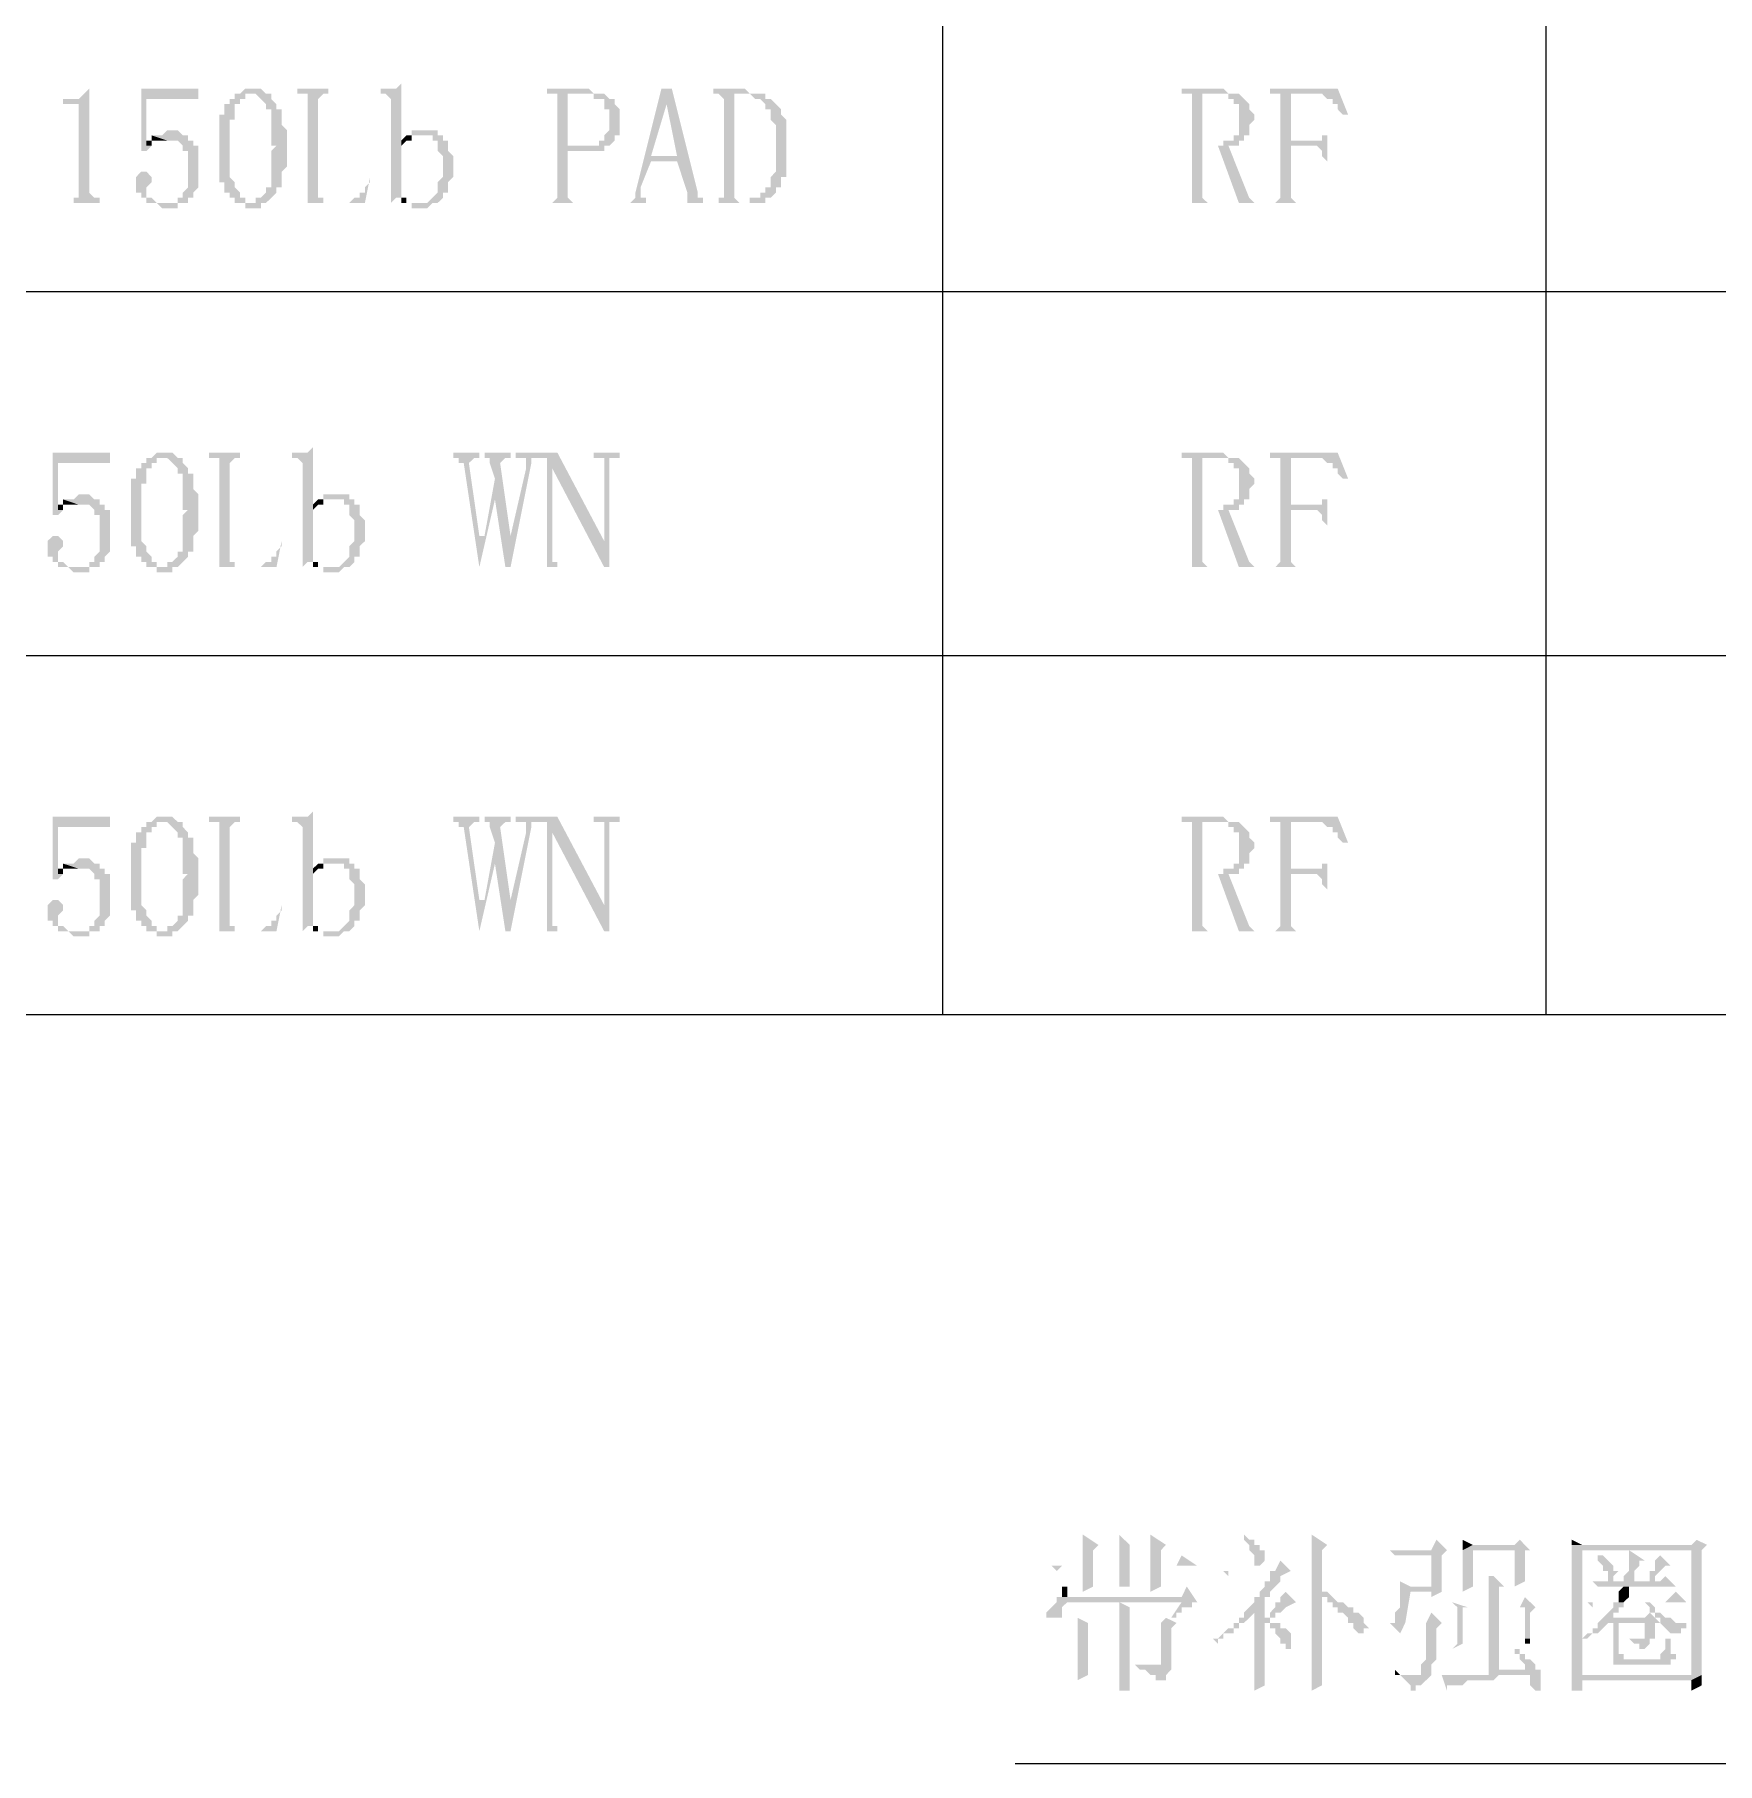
# Model space of a CAD drawing. Extents: x 51 to 246, y 3 to 417.
# Drawn here: x 201.49 to 215.18, y 244.22 to 258.29 of the extents above; entities that cross this region are included whole.
import ezdxf

# ---------------------------------------------------------------- set-up
doc = ezdxf.new("R2010")
doc.units = 0
doc.header["$MEASUREMENT"] = 0
doc.layers.add('_____1', color=160, linetype='Continuous')

msp = doc.modelspace()

# ---------------------------------------------------------------- hatches: boundary and pattern name
at = {"layer": '_____1'}
for points in [[(201.93, 257.852), (201.888, 257.81), (201.845, 257.767), (201.718, 257.767), (201.718, 257.725), (201.845, 257.725), (201.845, 256.963), (201.803, 256.963), (201.803, 256.921), (201.718, 256.921), (202.099, 256.921), (202.015, 256.921), (202.015, 256.963), (201.972, 256.963), (201.93, 257.005)], [(202.819, 257.852), (202.353, 257.852), (202.353, 257.344), (202.396, 257.344), (202.438, 257.386), (202.396, 257.386), (202.396, 257.767), (202.819, 257.767)], [(203.115, 257.81), (203.115, 257.767), (203.073, 257.767), (203.073, 257.725), (203.031, 257.725), (203.031, 257.64), (202.988, 257.64), (202.988, 257.09), (203.031, 257.09), (203.031, 257.005), (203.073, 257.005), (203.073, 256.963), (203.115, 256.963), (203.115, 256.921), (203.2, 256.921), (203.2, 256.878), (203.327, 256.878), (203.327, 256.921), (203.369, 256.921), (203.2, 256.921), (203.2, 256.963), (203.158, 256.963), (203.158, 257.005), (203.115, 257.048), (203.115, 257.09), (203.073, 257.132), (203.073, 257.598), (203.115, 257.598), (203.115, 257.725), (203.158, 257.725), (203.158, 257.767), (203.2, 257.767), (203.2, 257.81), (203.242, 257.81)], [(203.242, 257.852), (203.2, 257.852), (203.158, 257.81), (203.115, 257.81), (203.285, 257.81), (203.327, 257.767), (203.369, 257.725), (203.369, 257.683), (203.412, 257.683), (203.412, 257.386), (203.454, 257.386), (203.412, 257.344), (203.412, 257.048), (203.369, 257.048), (203.369, 257.005), (203.327, 256.963), (203.285, 256.963), (203.285, 256.921), (203.242, 256.921), (203.369, 256.921), (203.454, 257.005), (203.454, 257.048), (203.496, 257.048), (203.496, 257.175), (203.539, 257.217), (203.539, 257.513), (203.496, 257.556), (203.496, 257.683), (203.454, 257.683), (203.454, 257.725), (203.412, 257.767), (203.412, 257.81), (203.369, 257.81), (203.327, 257.852), (203.285, 257.852)], [(203.877, 257.852), (203.623, 257.852), (203.623, 257.81), (203.708, 257.81), (203.708, 256.921), (203.666, 256.921), (203.835, 256.921), (203.835, 256.963), (203.793, 256.963), (203.793, 257.767), (203.835, 257.81), (203.877, 257.81)], [(204.47, 257.894), (204.428, 257.852), (204.301, 257.852), (204.301, 257.81), (204.343, 257.81), (204.385, 257.767), (204.385, 256.921), (204.428, 256.963), (204.512, 256.963), (204.47, 256.963), (204.47, 257.386)], [(205.698, 257.81), (205.74, 257.81), (205.74, 256.963), (205.698, 256.921), (205.655, 256.921), (205.909, 256.921), (205.867, 256.921), (205.825, 256.963), (205.825, 257.344), (206.121, 257.344), (205.825, 257.386), (205.825, 257.81), (205.952, 257.81)], [(206.587, 257.852), (206.375, 257.005), (206.375, 256.963), (206.333, 256.921), (206.29, 256.921), (206.502, 256.921), (206.46, 256.921), (206.46, 256.963), (206.417, 256.963), (206.417, 257.048), (206.502, 257.259), (206.714, 257.259), (206.502, 257.302), (206.629, 257.725)], [(206.671, 257.852), (206.587, 257.852), (206.629, 257.725), (206.714, 257.302), (206.502, 257.302), (206.714, 257.259), (206.798, 257.005), (206.798, 256.921), (206.714, 256.921), (206.968, 256.921), (206.925, 256.921), (206.925, 256.963), (206.883, 256.963), (206.883, 257.005)], [(207.052, 257.81), (207.095, 257.767), (207.095, 256.963), (207.052, 256.963), (207.052, 256.921), (207.222, 256.921), (207.179, 256.963), (207.179, 257.81), (207.264, 257.81)], [(211.116, 257.852), (210.82, 257.852), (210.82, 257.81), (211.201, 257.81), (211.201, 257.767), (211.243, 257.767), (211.243, 257.725), (211.286, 257.725), (211.286, 257.471), (211.243, 257.471), (211.243, 257.429), (211.159, 257.429), (211.159, 257.386), (210.989, 257.386), (211.286, 257.386), (211.286, 257.429), (211.328, 257.429), (211.328, 257.471), (211.37, 257.471), (211.37, 257.556), (211.413, 257.598), (211.413, 257.64), (211.37, 257.683), (211.37, 257.725), (211.328, 257.767), (211.286, 257.81), (211.201, 257.81), (211.159, 257.852)], [(210.862, 257.81), (210.905, 257.81), (210.905, 256.921), (210.82, 256.921), (211.074, 256.921), (211.032, 256.921), (210.989, 256.963), (210.989, 257.386), (211.286, 257.386), (210.989, 257.386), (210.989, 257.81), (211.116, 257.81)], [(212.09, 257.852), (211.54, 257.852), (211.54, 257.81), (211.963, 257.81), (212.005, 257.767), (212.048, 257.767), (212.048, 257.725), (212.09, 257.725), (212.09, 257.683), (212.132, 257.64), (212.175, 257.64)], [(211.582, 257.81), (211.624, 257.81), (211.624, 256.963), (211.582, 256.921), (211.54, 256.921), (211.794, 256.921), (211.751, 256.921), (211.709, 256.963), (211.709, 257.386), (211.878, 257.386), (211.709, 257.429), (211.709, 257.81), (211.921, 257.81)], [(202.607, 257.513), (202.565, 257.513), (202.523, 257.471), (202.438, 257.471), (202.565, 257.429), (202.65, 257.429), (202.692, 257.386), (202.692, 257.344), (202.734, 257.344), (202.734, 257.048), (202.692, 257.005), (202.692, 256.963), (202.65, 256.963), (202.65, 256.921), (202.438, 256.921), (202.48, 256.921), (202.523, 256.878), (202.65, 256.878), (202.65, 256.921), (202.734, 256.921), (202.734, 256.963), (202.777, 256.963), (202.777, 257.005), (202.819, 257.048), (202.819, 257.386), (202.777, 257.386), (202.777, 257.429), (202.734, 257.429), (202.734, 257.471), (202.692, 257.471), (202.65, 257.513)], [(204.639, 257.513), (204.555, 257.513), (204.555, 257.471), (204.724, 257.471), (204.724, 257.429), (204.766, 257.429), (204.766, 257.344), (204.809, 257.302), (204.809, 257.132), (204.766, 257.09), (204.766, 257.005), (204.682, 256.921), (204.512, 256.921), (204.555, 256.921), (204.555, 256.878), (204.682, 256.878), (204.724, 256.921), (204.766, 256.921), (204.809, 256.963), (204.809, 257.005), (204.851, 257.005), (204.851, 257.09), (204.893, 257.132), (204.893, 257.302), (204.851, 257.344), (204.851, 257.429), (204.809, 257.429), (204.809, 257.471), (204.766, 257.471), (204.766, 257.513), (204.682, 257.513)], [(212.005, 257.556), (212.005, 257.471), (211.963, 257.471), (211.963, 257.429), (211.709, 257.429), (211.878, 257.386), (211.921, 257.386), (211.963, 257.344), (211.963, 257.302), (212.005, 257.259), (212.005, 257.217)], [(202.438, 257.471), (202.438, 257.429), (202.396, 257.429), (202.396, 257.386), (202.438, 257.386), (202.438, 257.429), (202.565, 257.429)], [(204.555, 257.471), (204.512, 257.471), (204.47, 257.429), (204.47, 257.386), (204.512, 257.429), (204.555, 257.429), (204.555, 257.471), (204.639, 257.471)], [(211.201, 257.386), (211.116, 257.386), (211.286, 256.921), (211.455, 256.921), (211.413, 256.921), (211.37, 256.963)], [(202.353, 257.175), (202.311, 257.132), (202.311, 257.005), (202.353, 257.005), (202.353, 256.963), (202.396, 256.963), (202.396, 256.921), (202.565, 256.921), (202.48, 256.921), (202.438, 256.963), (202.396, 256.963), (202.396, 257.048), (202.438, 257.09), (202.438, 257.132), (202.396, 257.175)], [(202.099, 254.889), (201.634, 254.889), (201.634, 254.381), (201.676, 254.381), (201.718, 254.423), (201.676, 254.423), (201.676, 254.804), (202.099, 254.804)], [(202.396, 254.846), (202.396, 254.804), (202.353, 254.804), (202.353, 254.762), (202.311, 254.762), (202.311, 254.677), (202.269, 254.677), (202.269, 254.127), (202.311, 254.127), (202.311, 254.042), (202.353, 254.042), (202.353, 254), (202.396, 254), (202.396, 253.957), (202.48, 253.957), (202.48, 253.915), (202.607, 253.915), (202.607, 253.957), (202.65, 253.957), (202.48, 253.957), (202.48, 254), (202.438, 254), (202.438, 254.042), (202.396, 254.084), (202.396, 254.127), (202.353, 254.169), (202.353, 254.635), (202.396, 254.635), (202.396, 254.762), (202.438, 254.762), (202.438, 254.804), (202.48, 254.804), (202.48, 254.846), (202.523, 254.846)], [(202.523, 254.889), (202.48, 254.889), (202.438, 254.846), (202.396, 254.846), (202.565, 254.846), (202.65, 254.762), (202.65, 254.719), (202.692, 254.719), (202.692, 254.423), (202.734, 254.423), (202.692, 254.381), (202.692, 254.084), (202.65, 254.084), (202.65, 254.042), (202.607, 254), (202.565, 254), (202.565, 253.957), (202.523, 253.957), (202.65, 253.957), (202.734, 254.042), (202.734, 254.084), (202.777, 254.084), (202.777, 254.211), (202.819, 254.254), (202.819, 254.55), (202.777, 254.592), (202.777, 254.719), (202.734, 254.719), (202.734, 254.762), (202.692, 254.804), (202.692, 254.846), (202.65, 254.846), (202.607, 254.889), (202.565, 254.889)], [(203.158, 254.889), (202.904, 254.889), (202.904, 254.846), (202.988, 254.846), (202.988, 253.957), (202.946, 253.957), (203.115, 253.957), (203.115, 254), (203.073, 254), (203.073, 254.804), (203.115, 254.846), (203.158, 254.846)], [(203.75, 254.931), (203.708, 254.889), (203.581, 254.889), (203.581, 254.846), (203.623, 254.846), (203.666, 254.804), (203.666, 253.957), (203.708, 254), (203.793, 254), (203.75, 254), (203.75, 254.423)], [(205.105, 254.889), (204.893, 254.889), (204.893, 254.846), (204.936, 254.846), (204.936, 254.804), (204.978, 254.804), (205.105, 253.957), (205.105, 254.211), (205.02, 254.804), (205.063, 254.846), (205.105, 254.846)], [(205.359, 254.889), (205.147, 254.889), (205.147, 254.846), (205.19, 254.846), (205.19, 254.804), (205.232, 254.677), (205.232, 254.508), (205.317, 253.957), (205.359, 254.211), (205.274, 254.804), (205.317, 254.846), (205.359, 254.846)], [(205.571, 254.889), (205.401, 254.889), (205.401, 254.846), (205.486, 254.846), (205.486, 254.762), (205.359, 254.211), (205.317, 253.957), (205.359, 253.957), (205.528, 254.804), (205.528, 254.846), (205.571, 254.846)], [(205.74, 254.889), (205.571, 254.889), (205.571, 254.846), (205.655, 254.846), (205.655, 254.804), (205.698, 254.762), (206.121, 253.957), (206.121, 254.169)], [(206.248, 254.889), (206.036, 254.889), (206.036, 254.846), (206.121, 254.846), (206.121, 253.957), (206.163, 253.957), (206.163, 254.846), (206.248, 254.846)], [(211.116, 254.889), (210.82, 254.889), (210.82, 254.846), (211.201, 254.846), (211.201, 254.804), (211.243, 254.804), (211.243, 254.762), (211.286, 254.762), (211.286, 254.508), (211.243, 254.508), (211.243, 254.465), (211.159, 254.465), (211.159, 254.423), (210.989, 254.423), (211.286, 254.423), (211.286, 254.465), (211.328, 254.465), (211.328, 254.508), (211.37, 254.508), (211.37, 254.592), (211.413, 254.635), (211.413, 254.677), (211.37, 254.719), (211.37, 254.762), (211.286, 254.846), (211.201, 254.846), (211.159, 254.889)], [(210.862, 254.846), (210.905, 254.846), (210.905, 253.957), (210.82, 253.957), (211.074, 253.957), (211.032, 253.957), (210.989, 254), (210.989, 254.423), (211.286, 254.423), (210.989, 254.423), (210.989, 254.846), (211.116, 254.846)], [(212.09, 254.889), (211.54, 254.889), (211.54, 254.846), (211.963, 254.846), (212.005, 254.804), (212.048, 254.804), (212.048, 254.762), (212.09, 254.762), (212.09, 254.719), (212.132, 254.677), (212.175, 254.677)], [(211.582, 254.846), (211.624, 254.846), (211.624, 254), (211.582, 253.957), (211.54, 253.957), (211.794, 253.957), (211.751, 253.957), (211.709, 254), (211.709, 254.423), (211.878, 254.423), (211.709, 254.465), (211.709, 254.846), (211.921, 254.846)], [(205.655, 254.804), (205.655, 253.957), (205.571, 253.957), (205.782, 253.957), (205.74, 253.957), (205.74, 254), (205.698, 254), (205.698, 254.762)], [(201.888, 254.55), (201.845, 254.55), (201.803, 254.508), (201.718, 254.508), (201.845, 254.465), (201.93, 254.465), (201.972, 254.423), (201.972, 254.381), (202.015, 254.381), (202.015, 254.084), (201.972, 254.042), (201.972, 254), (201.93, 254), (201.93, 253.957), (201.718, 253.957), (201.761, 253.957), (201.803, 253.915), (201.93, 253.915), (201.93, 253.957), (202.015, 253.957), (202.015, 254), (202.057, 254), (202.057, 254.042), (202.099, 254.084), (202.099, 254.423), (202.057, 254.423), (202.057, 254.465), (202.015, 254.465), (202.015, 254.508), (201.972, 254.508), (201.93, 254.55)], [(203.92, 254.55), (203.835, 254.55), (203.835, 254.508), (204.004, 254.508), (204.004, 254.465), (204.047, 254.465), (204.047, 254.381), (204.089, 254.338), (204.089, 254.169), (204.047, 254.127), (204.047, 254.042), (203.962, 253.957), (203.793, 253.957), (203.835, 253.957), (203.835, 253.915), (203.962, 253.915), (204.004, 253.957), (204.047, 253.957), (204.089, 254), (204.089, 254.042), (204.131, 254.042), (204.131, 254.127), (204.174, 254.169), (204.174, 254.338), (204.131, 254.381), (204.131, 254.465), (204.089, 254.465), (204.089, 254.508), (204.047, 254.508), (204.047, 254.55), (203.962, 254.55)], [(205.232, 254.677), (205.147, 254.211), (205.105, 254.211), (205.105, 253.957), (205.232, 254.508)], [(212.005, 254.592), (212.005, 254.508), (211.963, 254.508), (211.963, 254.465), (211.709, 254.465), (211.878, 254.423), (211.921, 254.423), (211.963, 254.381), (211.963, 254.338), (212.005, 254.296), (212.005, 254.254)], [(201.718, 254.508), (201.718, 254.465), (201.676, 254.465), (201.676, 254.423), (201.718, 254.423), (201.718, 254.465), (201.845, 254.465)], [(203.835, 254.508), (203.793, 254.508), (203.75, 254.465), (203.75, 254.423), (203.793, 254.465), (203.835, 254.465), (203.835, 254.508), (203.92, 254.508)], [(211.201, 254.423), (211.116, 254.423), (211.286, 253.957), (211.455, 253.957), (211.413, 253.957), (211.37, 254)], [(201.634, 254.211), (201.591, 254.169), (201.591, 254.042), (201.634, 254.042), (201.634, 254), (201.676, 254), (201.676, 253.957), (201.845, 253.957), (201.761, 253.957), (201.718, 254), (201.676, 254), (201.676, 254.084), (201.718, 254.127), (201.718, 254.169), (201.676, 254.211)], [(202.099, 251.925), (201.634, 251.925), (201.634, 251.417), (201.676, 251.417), (201.718, 251.46), (201.676, 251.46), (201.676, 251.841), (202.099, 251.841)], [(202.396, 251.883), (202.396, 251.841), (202.353, 251.841), (202.353, 251.798), (202.311, 251.798), (202.311, 251.714), (202.269, 251.714), (202.269, 251.163), (202.311, 251.163), (202.311, 251.079), (202.353, 251.079), (202.353, 251.036), (202.396, 251.036), (202.396, 250.994), (202.48, 250.994), (202.48, 250.952), (202.607, 250.952), (202.607, 250.994), (202.65, 250.994), (202.48, 250.994), (202.48, 251.036), (202.438, 251.036), (202.438, 251.079), (202.396, 251.121), (202.396, 251.163), (202.353, 251.206), (202.353, 251.671), (202.396, 251.671), (202.396, 251.798), (202.438, 251.798), (202.438, 251.841), (202.48, 251.841), (202.48, 251.883), (202.523, 251.883)], [(202.523, 251.925), (202.48, 251.925), (202.438, 251.883), (202.396, 251.883), (202.565, 251.883), (202.65, 251.798), (202.65, 251.756), (202.692, 251.756), (202.692, 251.46), (202.734, 251.46), (202.692, 251.417), (202.692, 251.121), (202.65, 251.121), (202.65, 251.079), (202.607, 251.036), (202.565, 251.036), (202.565, 250.994), (202.523, 250.994), (202.65, 250.994), (202.692, 251.036), (202.734, 251.079), (202.734, 251.121), (202.777, 251.121), (202.777, 251.248), (202.819, 251.29), (202.819, 251.587), (202.777, 251.629), (202.777, 251.756), (202.734, 251.756), (202.734, 251.798), (202.692, 251.841), (202.692, 251.883), (202.65, 251.883), (202.607, 251.925), (202.565, 251.925)], [(203.158, 251.925), (202.904, 251.925), (202.904, 251.883), (202.988, 251.883), (202.988, 250.994), (202.946, 250.994), (203.115, 250.994), (203.115, 251.036), (203.073, 251.036), (203.073, 251.841), (203.115, 251.883), (203.158, 251.883)], [(203.75, 251.968), (203.708, 251.925), (203.581, 251.925), (203.581, 251.883), (203.623, 251.883), (203.666, 251.841), (203.666, 250.994), (203.708, 251.036), (203.793, 251.036), (203.75, 251.036), (203.75, 251.46)], [(205.105, 251.925), (204.893, 251.925), (204.893, 251.883), (204.936, 251.883), (204.936, 251.841), (204.978, 251.841), (205.105, 250.994), (205.105, 251.248), (205.02, 251.841), (205.063, 251.883), (205.105, 251.883)], [(205.359, 251.925), (205.147, 251.925), (205.147, 251.883), (205.19, 251.883), (205.19, 251.841), (205.232, 251.714), (205.232, 251.544), (205.317, 250.994), (205.359, 251.248), (205.274, 251.841), (205.317, 251.883), (205.359, 251.883)], [(205.571, 251.925), (205.401, 251.925), (205.401, 251.883), (205.486, 251.883), (205.486, 251.798), (205.359, 251.248), (205.317, 250.994), (205.359, 250.994), (205.528, 251.841), (205.528, 251.883), (205.571, 251.883)], [(205.74, 251.925), (205.571, 251.925), (205.571, 251.883), (205.655, 251.883), (205.655, 251.841), (205.698, 251.798), (206.121, 250.994), (206.121, 251.206)], [(206.248, 251.925), (206.036, 251.925), (206.036, 251.883), (206.121, 251.883), (206.121, 250.994), (206.163, 250.994), (206.163, 251.883), (206.248, 251.883)], [(211.116, 251.925), (210.82, 251.925), (210.82, 251.883), (211.201, 251.883), (211.201, 251.841), (211.243, 251.841), (211.243, 251.798), (211.286, 251.798), (211.286, 251.544), (211.243, 251.544), (211.243, 251.502), (211.159, 251.502), (211.159, 251.46), (210.989, 251.46), (211.286, 251.46), (211.286, 251.502), (211.328, 251.502), (211.328, 251.544), (211.37, 251.544), (211.37, 251.629), (211.413, 251.671), (211.413, 251.714), (211.37, 251.756), (211.37, 251.798), (211.286, 251.883), (211.201, 251.883), (211.159, 251.925)], [(210.862, 251.883), (210.905, 251.883), (210.905, 250.994), (210.82, 250.994), (211.074, 250.994), (211.032, 250.994), (210.989, 251.036), (210.989, 251.46), (211.286, 251.46), (210.989, 251.46), (210.989, 251.883), (211.116, 251.883)], [(212.09, 251.925), (211.54, 251.925), (211.54, 251.883), (211.963, 251.883), (212.005, 251.841), (212.048, 251.841), (212.048, 251.798), (212.09, 251.798), (212.09, 251.756), (212.132, 251.714), (212.175, 251.714)], [(211.582, 251.883), (211.624, 251.883), (211.624, 251.036), (211.582, 250.994), (211.54, 250.994), (211.794, 250.994), (211.751, 250.994), (211.709, 251.036), (211.709, 251.46), (211.878, 251.46), (211.709, 251.502), (211.709, 251.883), (211.921, 251.883)], [(205.655, 251.841), (205.655, 250.994), (205.571, 250.994), (205.782, 250.994), (205.74, 250.994), (205.74, 251.036), (205.698, 251.036), (205.698, 251.798)], [(201.888, 251.587), (201.845, 251.587), (201.803, 251.544), (201.718, 251.544), (201.845, 251.502), (201.93, 251.502), (201.972, 251.46), (201.972, 251.417), (202.015, 251.417), (202.015, 251.121), (201.972, 251.079), (201.972, 251.036), (201.93, 251.036), (201.93, 250.994), (201.718, 250.994), (201.761, 250.994), (201.803, 250.952), (201.93, 250.952), (201.93, 250.994), (202.015, 250.994), (202.015, 251.036), (202.057, 251.036), (202.057, 251.079), (202.099, 251.121), (202.099, 251.46), (202.057, 251.46), (202.057, 251.502), (202.015, 251.502), (202.015, 251.544), (201.972, 251.544), (201.93, 251.587)], [(203.92, 251.587), (203.835, 251.587), (203.835, 251.544), (204.004, 251.544), (204.004, 251.502), (204.047, 251.502), (204.047, 251.417), (204.089, 251.375), (204.089, 251.206), (204.047, 251.163), (204.047, 251.079), (204.004, 251.036), (203.962, 250.994), (203.793, 250.994), (203.835, 250.994), (203.835, 250.952), (203.962, 250.952), (204.004, 250.994), (204.047, 250.994), (204.089, 251.036), (204.089, 251.079), (204.131, 251.079), (204.131, 251.163), (204.174, 251.206), (204.174, 251.375), (204.131, 251.417), (204.131, 251.502), (204.089, 251.502), (204.089, 251.544), (204.047, 251.544), (204.047, 251.587), (203.962, 251.587)], [(205.232, 251.714), (205.147, 251.248), (205.105, 251.248), (205.105, 250.994), (205.232, 251.544)], [(212.005, 251.629), (212.005, 251.544), (211.963, 251.544), (211.963, 251.502), (211.709, 251.502), (211.878, 251.46), (211.921, 251.46), (211.963, 251.417), (211.963, 251.375), (212.005, 251.333), (212.005, 251.29)], [(201.718, 251.544), (201.718, 251.502), (201.676, 251.502), (201.676, 251.46), (201.718, 251.46), (201.718, 251.502), (201.845, 251.502)], [(203.835, 251.544), (203.793, 251.544), (203.75, 251.502), (203.75, 251.46), (203.793, 251.502), (203.835, 251.502), (203.835, 251.544), (203.92, 251.544)], [(211.201, 251.46), (211.116, 251.46), (211.286, 250.994), (211.455, 250.994), (211.413, 250.994), (211.37, 251.036)], [(201.634, 251.248), (201.591, 251.206), (201.591, 251.079), (201.634, 251.079), (201.634, 251.036), (201.676, 251.036), (201.676, 250.994), (201.845, 250.994), (201.761, 250.994), (201.718, 251.036), (201.676, 251.036), (201.676, 251.121), (201.718, 251.163), (201.718, 251.206), (201.676, 251.248)], [(210.016, 246.083), (210.016, 245.829), (210.1, 245.829), (210.1, 245.956), (210.143, 245.999)], [(210.312, 246.083), (210.312, 245.829), (210.397, 245.829), (210.397, 245.999)], [(210.566, 246.083), (210.566, 245.829), (210.651, 245.829), (210.651, 245.956), (210.693, 245.999)], [(211.328, 246.083), (211.328, 246.041), (211.37, 245.999), (211.37, 245.956), (211.413, 245.914), (211.413, 245.829), (211.455, 245.829), (211.497, 245.872), (211.497, 245.956), (211.455, 245.956), (211.455, 245.999), (211.413, 245.999), (211.413, 246.041), (211.37, 246.041)], [(211.878, 246.083), (211.878, 244.813), (211.963, 244.856), (211.963, 245.575), (212.005, 245.618), (211.963, 245.618), (211.963, 245.956), (212.005, 245.999)], [(212.894, 246.041), (212.852, 245.956), (212.513, 245.956), (212.556, 245.914), (212.852, 245.914), (212.979, 245.956)], [(213.106, 246.041), (213.106, 245.956), (213.191, 245.999)], [(213.572, 246.041), (213.529, 245.999), (213.191, 245.999), (213.106, 245.956), (213.106, 245.745), (213.529, 245.745), (213.529, 245.66), (213.614, 245.702), (213.614, 245.745), (213.191, 245.745), (213.191, 245.956), (213.656, 245.956)], [(215.011, 246.041), (214.969, 245.999), (213.995, 245.999), (213.995, 244.94), (214.08, 244.94), (214.08, 245.956), (214.969, 245.956), (215.096, 245.999)], [(213.995, 246.041), (213.995, 245.999), (214.08, 245.999)], [(215.096, 245.999), (214.969, 245.956), (214.969, 244.94), (213.995, 244.94), (213.995, 244.813), (214.08, 244.813), (214.08, 244.898), (214.969, 244.898), (215.053, 244.94), (215.053, 245.956)], [(210.82, 245.914), (210.778, 245.829), (209.762, 245.829), (209.804, 245.787), (209.846, 245.829), (210.947, 245.829)], [(210.016, 245.829), (210.016, 245.618), (210.1, 245.66), (210.1, 245.829), (210.312, 245.829)], [(210.651, 245.829), (210.566, 245.829), (210.566, 245.618), (210.651, 245.66), (210.651, 245.787)], [(211.624, 245.872), (211.582, 245.787), (211.159, 245.787), (211.54, 245.787), (211.54, 245.702), (211.497, 245.702), (211.497, 245.66), (211.455, 245.618), (211.455, 245.575), (211.413, 245.575), (211.413, 245.533), (211.37, 245.491), (211.328, 245.448), (211.413, 245.448), (211.413, 245.406), (211.497, 245.406), (211.497, 245.575), (211.54, 245.575), (211.54, 245.618), (211.582, 245.66), (211.624, 245.702), (211.624, 245.745), (211.709, 245.787)], [(212.979, 245.956), (212.852, 245.914), (212.852, 245.66), (212.683, 245.66), (212.937, 245.66), (212.937, 245.914)], [(213.656, 245.956), (213.529, 245.956), (213.529, 245.745), (213.191, 245.745), (213.614, 245.745), (213.614, 245.956)], [(214.461, 245.956), (214.461, 245.787), (214.418, 245.745), (214.418, 245.702), (214.503, 245.702), (214.503, 245.787), (214.545, 245.829), (214.545, 245.872), (214.588, 245.872)], [(214.715, 245.914), (214.672, 245.872), (214.672, 245.787), (214.63, 245.787), (214.63, 245.702), (214.588, 245.702), (214.672, 245.702), (214.672, 245.745), (214.757, 245.829), (214.799, 245.829)], [(211.159, 245.787), (211.201, 245.745), (211.201, 245.787), (211.54, 245.787)], [(212.598, 245.702), (212.598, 245.618), (212.852, 245.618), (212.852, 245.575), (212.937, 245.618), (212.937, 245.66), (212.683, 245.66)], [(213.106, 245.745), (213.106, 245.618), (213.191, 245.66), (213.191, 245.745), (213.529, 245.745)], [(213.36, 245.745), (213.318, 245.745), (213.318, 245.491), (213.148, 245.491), (213.402, 245.491), (213.402, 245.66), (213.445, 245.66)], [(214.757, 245.745), (214.715, 245.702), (214.164, 245.702), (214.207, 245.66), (214.842, 245.66)], [(209.804, 245.575), (209.804, 245.533), (209.762, 245.491), (209.719, 245.448), (209.719, 245.406), (209.846, 245.406), (209.846, 245.491), (209.889, 245.533), (210.312, 245.533)], [(210.862, 245.66), (210.82, 245.575), (209.804, 245.575), (210.312, 245.533), (210.82, 245.533), (210.735, 245.406), (210.778, 245.406), (210.778, 245.448), (210.82, 245.448), (210.82, 245.491), (210.905, 245.491), (210.905, 245.533), (210.947, 245.533)], [(209.889, 245.66), (209.846, 245.66), (209.846, 245.575), (209.804, 245.575), (209.889, 245.575)], [(211.667, 245.618), (211.624, 245.575), (211.624, 245.533), (211.582, 245.533), (211.582, 245.491), (211.54, 245.448), (211.54, 245.406), (211.413, 245.406), (211.413, 244.813), (211.497, 244.856), (211.497, 245.364), (211.54, 245.406), (211.582, 245.406), (211.582, 245.448), (211.624, 245.448), (211.667, 245.491), (211.751, 245.533)], [(212.005, 245.618), (211.963, 245.575), (212.005, 245.575), (212.005, 245.533), (212.048, 245.533), (212.048, 245.491), (212.09, 245.491), (212.09, 245.448), (212.132, 245.448), (212.175, 245.406), (212.175, 245.364), (212.217, 245.364), (212.217, 245.321), (212.259, 245.279), (212.302, 245.279), (212.302, 245.321), (212.344, 245.321), (212.302, 245.364), (212.302, 245.406), (212.259, 245.448), (212.217, 245.448), (212.217, 245.491), (212.175, 245.491), (212.132, 245.533), (212.09, 245.533), (212.048, 245.575)], [(212.598, 245.618), (212.598, 245.491), (212.556, 245.448), (212.556, 245.364), (212.64, 245.364), (212.683, 245.618), (212.852, 245.618)], [(213.614, 245.575), (213.572, 245.491), (213.402, 245.491), (213.699, 245.491)], [(214.842, 245.618), (214.757, 245.533), (214.122, 245.533), (214.164, 245.491), (214.164, 245.533), (214.926, 245.533)], [(209.973, 245.406), (209.973, 245.364), (210.397, 245.364), (210.058, 245.364)], [(210.693, 245.406), (210.651, 245.364), (209.973, 245.364), (209.973, 244.898), (210.058, 244.94), (210.058, 245.364), (210.778, 245.364)], [(210.312, 245.533), (210.312, 245.364), (210.058, 245.364), (210.397, 245.364), (210.397, 245.491)], [(211.328, 245.448), (211.328, 245.406), (211.286, 245.406), (211.286, 245.364), (211.243, 245.364), (211.243, 245.321), (211.201, 245.321), (211.116, 245.237), (211.074, 245.237), (211.116, 245.194), (211.116, 245.237), (211.159, 245.237), (211.159, 245.279), (211.243, 245.279), (211.243, 245.321), (211.286, 245.321), (211.286, 245.364), (211.328, 245.364), (211.413, 245.448)], [(211.54, 245.406), (211.497, 245.364), (211.54, 245.364), (211.54, 245.321), (211.582, 245.321), (211.582, 245.279), (211.624, 245.237), (211.624, 245.194), (211.667, 245.194), (211.667, 245.152), (211.709, 245.152), (211.709, 245.279), (211.667, 245.321), (211.624, 245.321), (211.624, 245.364), (211.54, 245.364)], [(212.852, 245.448), (212.81, 245.364), (212.513, 245.364), (212.81, 245.364), (212.81, 245.067), (212.767, 245.025), (212.767, 244.94), (212.598, 244.94), (212.683, 244.856), (212.683, 244.813), (212.725, 244.813), (212.725, 244.856), (212.767, 244.856), (212.81, 244.898), (212.852, 244.94), (212.852, 245.025), (212.894, 245.067), (212.894, 245.321), (212.937, 245.364)], [(213.021, 245.533), (213.064, 245.491), (213.614, 245.491), (213.614, 245.237), (213.106, 245.237), (213.656, 245.237), (213.656, 245.448), (213.699, 245.491), (213.148, 245.491)], [(213.064, 245.491), (213.064, 245.194), (213.021, 245.152), (213.106, 245.194), (213.106, 245.237), (213.656, 245.237), (213.106, 245.237), (213.106, 245.491), (213.614, 245.491)], [(214.249, 245.406), (214.207, 245.364), (214.207, 245.321), (214.164, 245.321), (214.164, 245.279), (214.122, 245.279), (214.08, 245.237), (214.122, 245.237), (214.164, 245.279), (214.207, 245.279), (214.291, 245.364), (214.334, 245.364)], [(214.334, 245.533), (214.334, 245.491), (214.291, 245.448), (214.249, 245.406), (214.376, 245.406), (214.334, 245.406), (214.334, 245.448), (214.376, 245.448), (214.376, 245.491), (214.418, 245.491), (214.418, 245.533), (214.588, 245.533)], [(214.63, 245.448), (214.588, 245.406), (214.249, 245.406), (214.334, 245.364), (214.334, 245.025), (214.799, 245.025), (214.799, 245.067), (214.842, 245.067), (214.418, 245.067), (214.418, 245.11), (214.376, 245.11), (214.376, 245.364), (214.715, 245.364)], [(210.312, 245.364), (210.312, 244.813), (210.397, 244.813), (210.397, 245.364), (210.651, 245.364)], [(210.778, 245.364), (210.312, 245.364), (210.651, 245.364), (210.651, 245.025), (210.439, 245.025), (210.481, 244.983), (210.524, 244.983), (210.566, 244.94), (210.608, 244.94), (210.608, 244.898), (210.693, 244.898), (210.693, 244.94), (210.735, 244.983), (210.735, 245.321)], [(212.513, 245.364), (212.598, 245.279), (212.64, 245.364), (212.81, 245.364)], [(214.715, 245.364), (214.588, 245.364), (214.588, 245.237), (214.461, 245.237), (214.503, 245.194), (214.545, 245.194), (214.545, 245.152), (214.588, 245.152), (214.63, 245.194), (214.63, 245.237), (214.672, 245.237), (214.672, 245.364)], [(213.402, 245.237), (213.318, 245.237), (213.318, 244.94), (213.656, 244.94), (213.656, 244.856), (213.699, 244.813), (213.741, 244.813), (213.741, 244.983), (213.402, 244.983)], [(213.529, 245.152), (213.529, 245.11), (213.572, 245.11), (213.572, 245.067), (213.614, 245.025), (213.614, 244.983), (213.402, 244.983), (213.741, 244.983), (213.699, 244.983), (213.699, 245.025), (213.656, 245.067), (213.614, 245.067), (213.614, 245.11), (213.572, 245.11), (213.572, 245.152)], [(214.461, 245.237), (214.545, 245.237), (214.503, 245.237)], [(210.439, 245.025), (210.608, 245.025), (210.481, 245.025)], [(212.556, 244.983), (212.556, 244.94), (212.725, 244.94), (212.598, 244.94)], [(213.318, 244.94), (212.937, 244.94), (212.979, 244.813), (212.979, 244.856), (213.106, 244.856), (213.148, 244.898), (213.36, 244.898), (213.402, 244.94), (213.656, 244.94)], [(215.053, 244.94), (214.969, 244.898), (214.969, 244.813), (215.053, 244.856), (215.053, 244.898)]]:
    msp.add_hatch(color=7, dxfattribs=at).paths.add_polyline_path(points, is_closed=False)
for points in [[(205.994, 257.852), (205.655, 257.852), (205.655, 257.81), (206.036, 257.81), (206.036, 257.767), (206.121, 257.767), (206.121, 257.683), (206.163, 257.683), (206.163, 257.513), (206.121, 257.471), (206.121, 257.429), (206.079, 257.429), (206.079, 257.386), (205.825, 257.386), (206.121, 257.344), (206.121, 257.386), (206.163, 257.386), (206.206, 257.429), (206.206, 257.471), (206.248, 257.471), (206.248, 257.683), (206.206, 257.725), (206.206, 257.767), (206.163, 257.767), (206.121, 257.81), (206.036, 257.81)], [(207.264, 257.852), (207.01, 257.852), (207.01, 257.81), (207.306, 257.81), (207.349, 257.767), (207.391, 257.767), (207.433, 257.725), (207.433, 257.683), (207.476, 257.683), (207.476, 257.598), (207.518, 257.556), (207.518, 257.175), (207.476, 257.132), (207.476, 257.048), (207.433, 257.048), (207.433, 257.005), (207.391, 257.005), (207.391, 256.963), (207.306, 256.963), (207.306, 256.921), (207.01, 256.921), (207.433, 256.921), (207.433, 256.963), (207.476, 256.963), (207.518, 257.005), (207.518, 257.048), (207.56, 257.048), (207.56, 257.132), (207.603, 257.132), (207.603, 257.598), (207.56, 257.64), (207.56, 257.683), (207.476, 257.767), (207.433, 257.767), (207.433, 257.81), (207.306, 257.81)], [(204.216, 257.132), (204.216, 257.09), (204.174, 257.048), (204.174, 257.005), (204.131, 257.005), (204.131, 256.963), (204.089, 256.963), (204.047, 256.921), (203.623, 256.921), (204.174, 256.921)], [(204.512, 256.963), (204.428, 256.963), (204.47, 256.963), (204.47, 256.921), (204.597, 256.921), (204.512, 256.921)], [(203.496, 254.169), (203.496, 254.127), (203.454, 254.084), (203.454, 254.042), (203.412, 254.042), (203.412, 254), (203.369, 254), (203.327, 253.957), (202.904, 253.957), (203.454, 253.957)], [(203.793, 254), (203.708, 254), (203.75, 254), (203.75, 253.957), (203.877, 253.957), (203.793, 253.957)], [(203.496, 251.206), (203.496, 251.163), (203.454, 251.121), (203.454, 251.079), (203.412, 251.079), (203.412, 251.036), (203.369, 251.036), (203.327, 250.994), (202.904, 250.994), (203.454, 250.994)], [(203.793, 251.036), (203.708, 251.036), (203.75, 251.036), (203.75, 250.994), (203.877, 250.994), (203.793, 250.994)], [(210.397, 245.829), (210.016, 245.829), (210.312, 245.829), (210.312, 245.66), (210.397, 245.66)], [(214.207, 245.914), (214.207, 245.872), (214.249, 245.829), (214.249, 245.787), (214.291, 245.787), (214.291, 245.702), (214.334, 245.702), (214.334, 245.745), (214.376, 245.787), (214.334, 245.787), (214.334, 245.829), (214.249, 245.914)], [(214.461, 245.66), (214.418, 245.66), (214.376, 245.618), (214.376, 245.533), (214.418, 245.533), (214.461, 245.575)], [(213.318, 245.491), (213.402, 245.491), (213.402, 245.237), (213.318, 245.237)], [(214.63, 245.533), (214.334, 245.533), (214.588, 245.533), (214.63, 245.491), (214.63, 245.448), (214.672, 245.448), (214.672, 245.406), (214.715, 245.406), (214.715, 245.364), (214.757, 245.321), (214.799, 245.279), (214.884, 245.279), (214.884, 245.321), (214.926, 245.321), (214.926, 245.364), (214.842, 245.364), (214.799, 245.406), (214.757, 245.406), (214.715, 245.448), (214.672, 245.448), (214.672, 245.491)], [(213.614, 245.237), (213.656, 245.237), (213.656, 245.194), (213.614, 245.194)], [(214.799, 245.237), (214.757, 245.237), (214.757, 245.152), (214.715, 245.11), (214.715, 245.067), (214.461, 245.067), (214.842, 245.067), (214.842, 245.11), (214.799, 245.11)]]:
    msp.add_hatch(color=7, dxfattribs=at).paths.add_polyline_path(points)

# ---------------------------------------------------------------- linework, layer by layer
at = {"layer": '_____1', "color": 7}
for p, q in [((208.873, 308.059), (208.873, 250.317)), ((213.783, 308.059), (213.783, 250.317)), ((180.975, 256.201), (233.468, 256.201)), ((180.975, 253.238), (233.468, 253.238)), ((180.975, 250.317), (233.468, 250.317)), ((209.465, 244.221), (227.203, 244.221))]:
    msp.add_line(p, q, dxfattribs=at)

doc.saveas('drawing.dxf')
